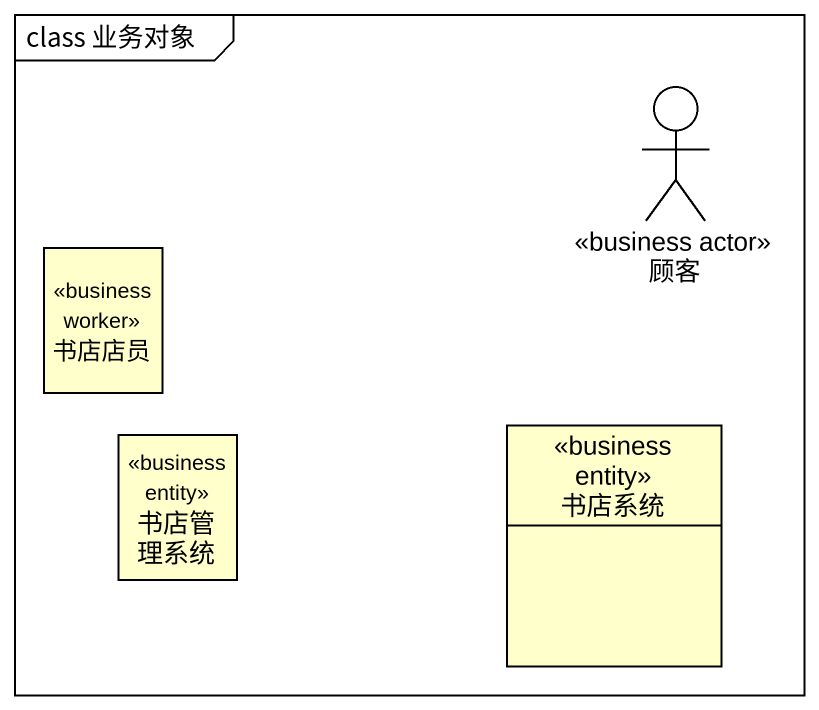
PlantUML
@startuml
mainframe class 业务对象
allowmixing
hide circle
hide empty members
actor 顾客 <<business actor>>
class 书店店员 <<business worker>>
class 书店管理系统 <<business entity>>
class 书店系统 <<business entity>>
@enduml
